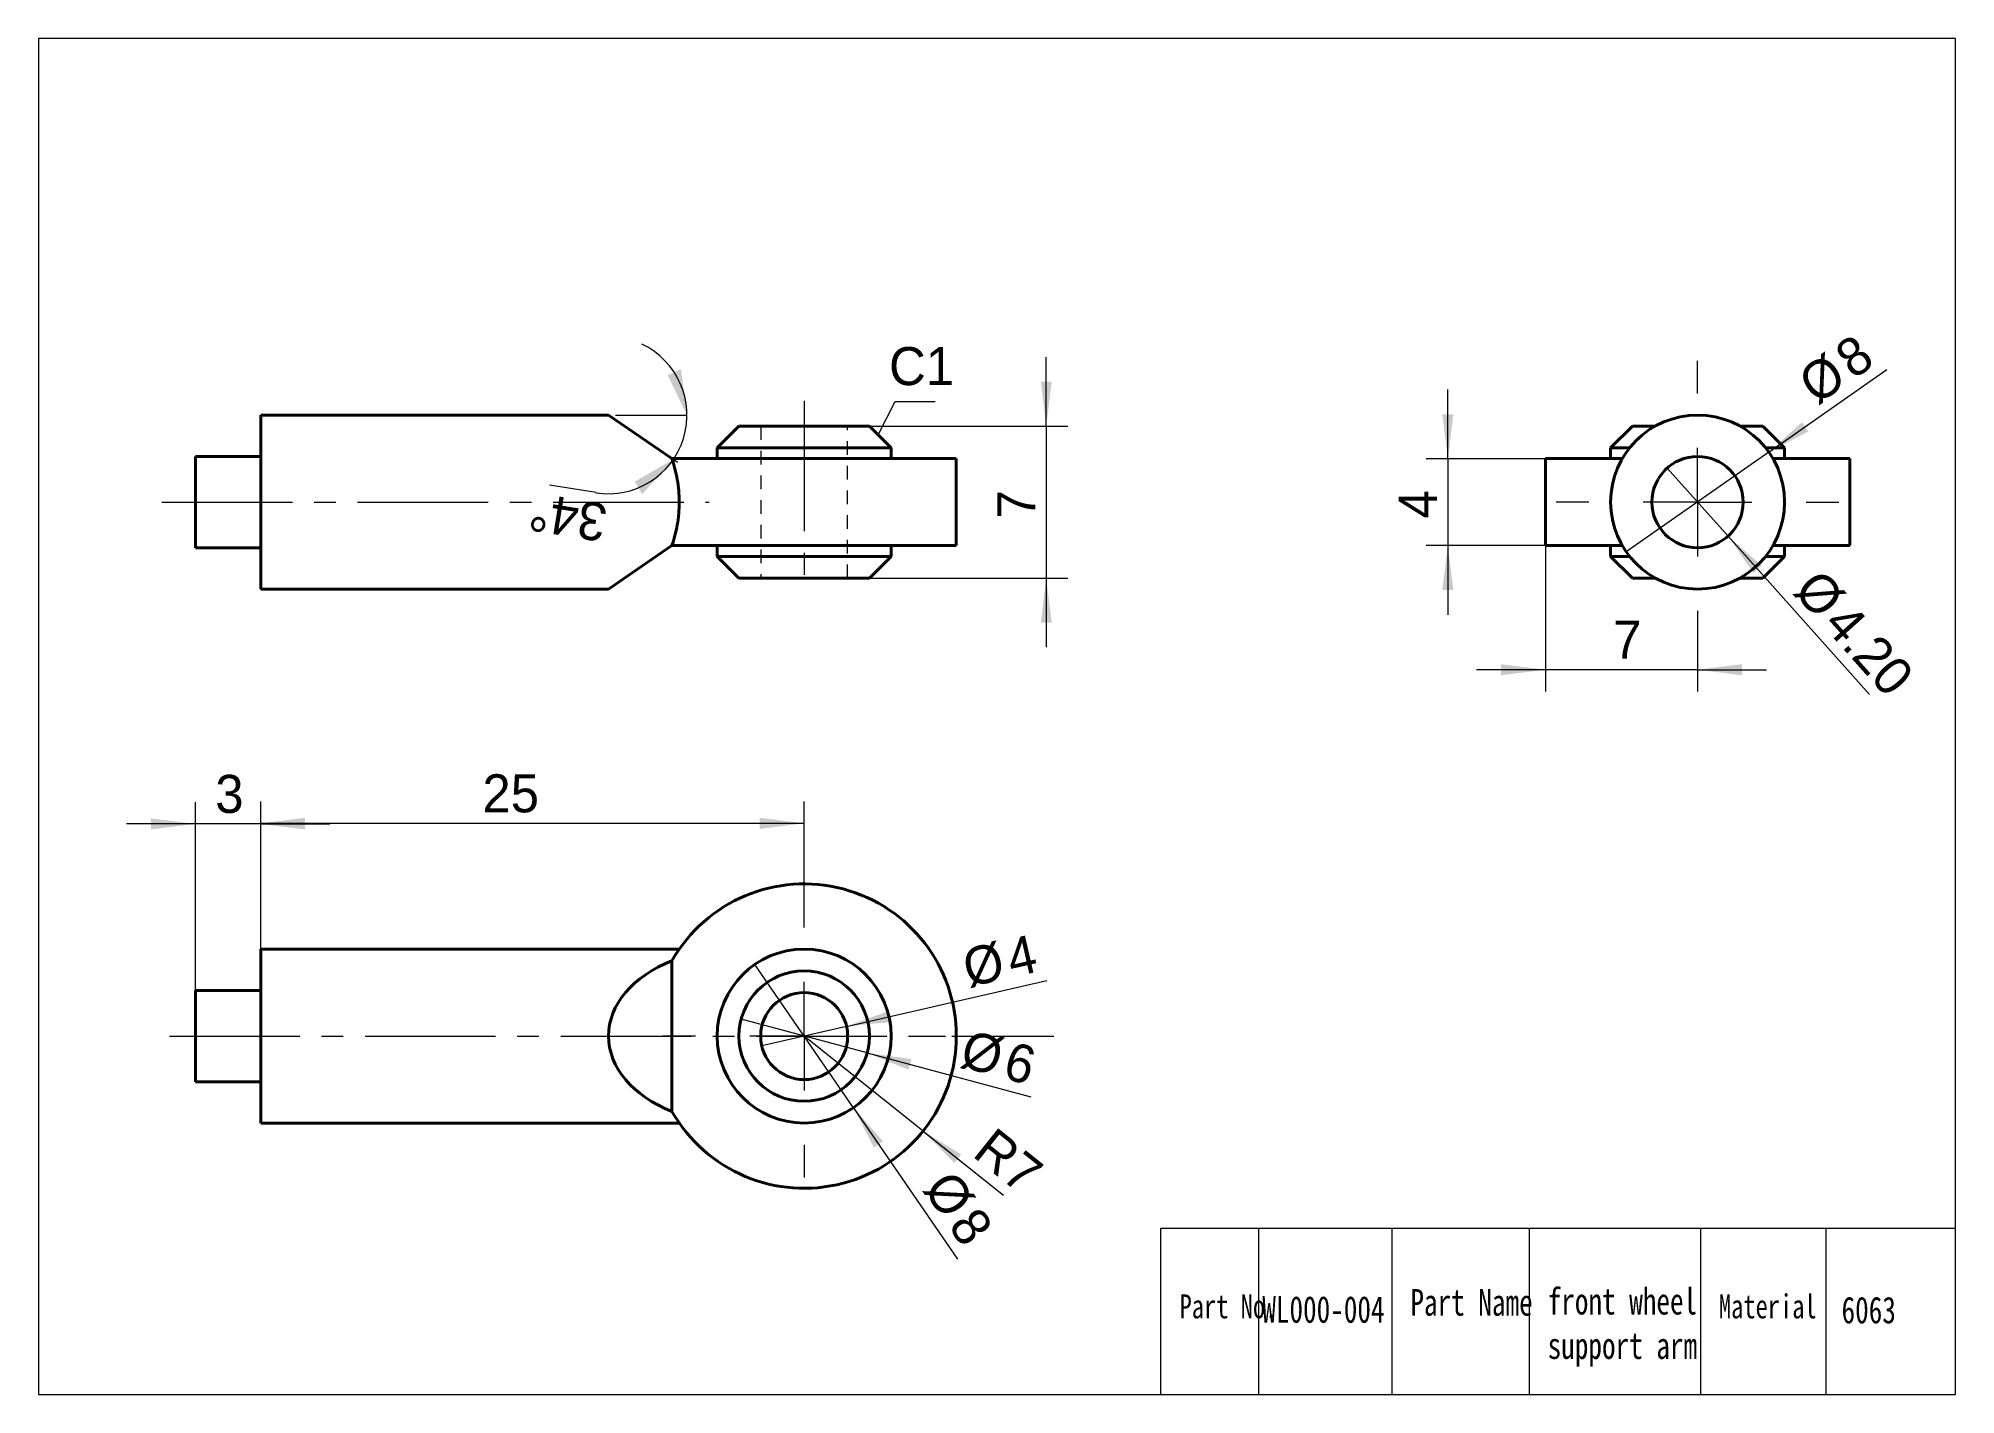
# Model space of a CAD drawing. Header units: millimetres. Extents: x 6.5 to 24.2, y 7.4 to 19.9.
import ezdxf

# ---------------------------------------------------------------- set-up
doc = ezdxf.new("R2010")
doc.units = ezdxf.units.MM
doc.header["$LTSCALE"] = 0.1
for name, pattern in [('CENTERX2', [20.32, 12.7, -2.54, 2.54, -2.54]), ('HIDDEN', [1.905, 1.27, -0.635]), ('点画线', [18, 12, -2, 2, -2])]:
    doc.linetypes.add(name, pattern=pattern)
doc.layers.get('0').update_dxf_attribs({"lineweight": 18})
for name, color, linetype, lineweight in [('1轮廓实线层', 7, 'Continuous', 40), ('2细线层', 4, 'Continuous', 18), ('3中心线层', 1, 'CENTERX2', 18), ('4虚线层', 6, 'HIDDEN', 18), ('尺寸线层', 3, 'Continuous', 18)]:
    doc.layers.add(name, color=color, linetype=linetype, lineweight=lineweight)
doc.styles.add('SLDTEXTSTYLE1', font='')
doc.styles.get('SLDTEXTSTYLE1').set_extended_font_data('汉仪长仿宋体')
doc.dimstyles.new('SLDDIMSTYLE0', dxfattribs={"dimtxt": 0.35, "dimasz": 0.408, "dimexe": 0, "dimexo": 0.0625, "dimgap": 0.0875, "dimtad": 1, "dimlfac": 5, "dimrnd": 1e-09, "dimzin": 12, "dimdsep": 46, "dimtxsty": 'SLDTEXTSTYLE1', "dimcen": 0.09, "dimdle": 0.816, "dimadec": 0, "dimazin": 3, "dimtfac": 1, "dimtofl": 0, "dimtmove": 0, "dimatfit": 3, "dimfxl": 1, "dimfrac": 2, "dimtolj": 1, "dimarcsym": 0})
doc.dimstyles.new('SLDDIMSTYLE1', dxfattribs={"dimtxt": 0.35, "dimasz": 0.408, "dimexe": 0, "dimexo": 0.0625, "dimgap": 0.0875, "dimtad": 1, "dimlfac": 5, "dimrnd": 1e-09, "dimzin": 12, "dimdsep": 46, "dimtxsty": 'SLDTEXTSTYLE1', "dimcen": 0.09, "dimdle": 0.816, "dimadec": 0, "dimazin": 3, "dimtfac": 1, "dimtmove": 0, "dimatfit": 0, "dimfxl": 1, "dimfrac": 2, "dimtolj": 1, "dimarcsym": 0})
doc.dimstyles.new('SLDDIMSTYLE2', dxfattribs={"dimtxt": 0.35, "dimasz": 0.408, "dimexe": 0, "dimexo": 0.0625, "dimgap": 0.0875, "dimtad": 1, "dimlfac": 5, "dimrnd": 1e-09, "dimzin": 12, "dimdsep": 46, "dimtxsty": 'SLDTEXTSTYLE1', "dimblk1": 'NONE', "dimsah": 1, "dimcen": 0, "dimdle": 0.816, "dimadec": 0, "dimazin": 3, "dimtfac": 1, "dimtmove": 0, "dimatfit": 3, "dimldrblk": 'NONE', "dimfxl": 1, "dimfrac": 2, "dimtolj": 1, "dimarcsym": 0})
doc.dimstyles.new('SLDDIMSTYLE3', dxfattribs={"dimtxt": 0.35, "dimasz": 0.408, "dimexe": 0, "dimexo": 0.0625, "dimgap": 0.0875, "dimtad": 1, "dimlfac": 5, "dimrnd": 1e-09, "dimzin": 4, "dimdsep": 46, "dimtxsty": 'SLDTEXTSTYLE1', "dimblk1": 'NONE', "dimsah": 1, "dimcen": 0, "dimdle": 0.816, "dimadec": 0, "dimazin": 1, "dimtfac": 1, "dimtmove": 0, "dimatfit": 3, "dimldrblk": 'NONE', "dimfxl": 1, "dimfrac": 2, "dimtolj": 1, "dimarcsym": 0})
doc.dimstyles.new('SLDDIMSTYLE4', dxfattribs={"dimtxt": 0.35, "dimasz": 0.408, "dimexe": 0, "dimexo": 0.0625, "dimgap": 0.0875, "dimtad": 1, "dimlfac": 5, "dimrnd": 1e-09, "dimzin": 12, "dimdsep": 46, "dimtxsty": 'SLDTEXTSTYLE1', "dimcen": 0, "dimdle": 0.816, "dimadec": 0, "dimazin": 3, "dimtfac": 1, "dimtofl": 0, "dimtmove": 0, "dimatfit": 3, "dimfxl": 1, "dimfrac": 2, "dimtolj": 1, "dimarcsym": 0})

# ---------------------------------------------------------------- blocks, each defined once
blk = doc.blocks.new('*X4')
at = {"layer": '2细线层', "linetype": 'Continuous', "lineweight": 0}
for points in [[(15.792, 16.336), (15.843, 16.744), (15.742, 16.744)], [(15.792, 14.936), (15.742, 14.528), (15.843, 14.528)]]:
    blk.add_hatch(color=4, dxfattribs=at).paths.add_polyline_path(points, flags=0)
at = {"layer": '2细线层', "color": 4, "linetype": 'Continuous', "lineweight": 0}
for p, q in [((15.792, 16.336), (15.792, 16.971)), ((13.965, 16.336), (15.992, 16.336)), ((15.792, 16.336), (15.792, 14.936)), ((14.165, 14.936), (15.992, 14.936)), ((15.792, 14.936), (15.792, 14.301))]:
    blk.add_line(p, q, dxfattribs=at)
at = {"layer": '2细线层', "color": 4, "linetype": 'Continuous', "lineweight": 0, "insert": (15.341, 15.486), "char_height": 0.35, "width": 0.69321, "attachment_point": 1, "rotation": 90, "style": 'SLDTEXTSTYLE1'}
blk.add_mtext('7', dxfattribs=at)
blk = doc.blocks.new('*X5')
at = {"layer": '2细线层', "linetype": 'Continuous', "lineweight": 0}
for points in [[(19.487, 16.036), (19.538, 16.444), (19.436, 16.444)], [(19.487, 15.236), (19.436, 14.828), (19.538, 14.828)]]:
    blk.add_hatch(color=4, dxfattribs=at).paths.add_polyline_path(points, flags=0)
at = {"layer": '2细线层', "color": 4, "linetype": 'Continuous', "lineweight": 0}
for p, q in [((19.487, 16.036), (19.487, 16.671)), ((20.385, 16.036), (19.287, 16.036)), ((19.487, 16.036), (19.487, 15.236)), ((20.385, 15.236), (19.287, 15.236)), ((19.487, 15.236), (19.487, 14.601))]:
    blk.add_line(p, q, dxfattribs=at)
at = {"layer": '2细线层', "color": 4, "linetype": 'Continuous', "lineweight": 0, "insert": (19.036, 15.486), "char_height": 0.35, "width": 0.6874, "attachment_point": 1, "rotation": 90, "style": 'SLDTEXTSTYLE1'}
blk.add_mtext('4', dxfattribs=at)
blk = doc.blocks.new('*X6')
at = {"layer": '2细线层', "linetype": 'Continuous', "lineweight": 0}
for points in [[(20.385, 14.095), (19.977, 14.146), (19.977, 14.044)], [(21.785, 14.095), (22.193, 14.044), (22.193, 14.146)]]:
    blk.add_hatch(color=4, dxfattribs=at).paths.add_polyline_path(points, flags=0)
at = {"layer": '2细线层', "color": 4, "linetype": 'Continuous', "lineweight": 0}
for p, q in [((20.385, 15.236), (20.385, 13.895)), ((21.785, 14.336), (21.785, 13.895)), ((20.385, 14.095), (19.75, 14.095)), ((21.785, 14.095), (20.385, 14.095)), ((21.785, 14.095), (22.42, 14.095))]:
    blk.add_line(p, q, dxfattribs=at)
at = {"layer": '2细线层', "color": 4, "linetype": 'Continuous', "lineweight": 0, "insert": (21.008, 14.546), "char_height": 0.35, "width": 0.28116, "attachment_point": 1, "style": 'SLDTEXTSTYLE1'}
blk.add_mtext('7', dxfattribs=at)
blk = doc.blocks.new('*X7')
at = {"layer": '2细线层', "linetype": 'Continuous', "lineweight": 0}
blk.add_hatch(color=4, dxfattribs=at).paths.add_polyline_path([(22.44, 16.095), (22.804, 16.287), (22.745, 16.371)], flags=0)
at = {"layer": '2细线层', "color": 4, "linetype": 'Continuous', "lineweight": 0}
for q in [(23.526, 16.855), (21.129, 15.178)]:
    blk.add_line((22.44, 16.095), q, dxfattribs=at)
at = {"layer": '2细线层', "color": 4, "linetype": 'Continuous', "lineweight": 0, "char_height": 0.35, "attachment_point": 1, "rotation": 34.991, "style": 'SLDTEXTSTYLE1'}
for s, insert, width in [('8', (23.018, 17.047), 0.59959), ('%%C', (22.68, 16.812), 0.75359)]:
    blk.add_mtext(s, dxfattribs=dict(at, insert=insert, width=width))
blk = doc.blocks.new('_NONE')
blk = doc.blocks.new('*X8')
at = {"layer": '2细线层', "linetype": 'Continuous', "lineweight": 0}
blk.add_hatch(color=4, dxfattribs=at).paths.add_polyline_path([(22.065, 15.323), (22.299, 14.985), (22.374, 15.053)], flags=0)
at = {"layer": '2细线层', "color": 4, "linetype": 'Continuous', "lineweight": 0}
for q in [(21.505, 15.949), (23.367, 13.866)]:
    blk.add_line((22.065, 15.323), q, dxfattribs=at)
at = {"layer": '2细线层', "color": 4, "linetype": 'Continuous', "lineweight": 0, "char_height": 0.35, "attachment_point": 1, "rotation": 311.7912, "style": 'SLDTEXTSTYLE1'}
for s, insert, width in [('%%C', (22.917, 15.045), 0.83599), ('4.20', (23.19, 14.737), 1.40256)]:
    blk.add_mtext(s, dxfattribs=dict(at, insert=insert, width=width))
blk = doc.blocks.new('SW_CENTERMARKSYMBOL_0')
at = {"layer": '3中心线层', "color": 0, "linetype": 'CENTERX2', "lineweight": 0}
for p, q in [((0, 1), (0, 1.3)), ((0, 0), (0, 0.5)), ((-1, 0), (-1.3, 0)), ((0, 0), (-0.5, 0)), ((0, 0), (0, -0.5)), ((0, 0), (0.5, 0)), ((1, 0), (1.3, 0)), ((0, -1), (0, -1.3))]:
    blk.add_line(p, q, dxfattribs=at)
blk = doc.blocks.new('*X10')
at = {"layer": '2细线层', "linetype": 'Continuous', "lineweight": 0}
blk.add_hatch(color=4, dxfattribs=at).paths.add_polyline_path([(14.659, 9.852), (14.947, 9.558), (15.01, 9.637)], flags=0)
at = {"layer": '2细线层', "color": 4, "linetype": 'Continuous', "lineweight": 0}
for q in [(13.565, 10.726), (15.398, 9.263)]:
    blk.add_line((14.659, 9.852), q, dxfattribs=at)
at = {"layer": '2细线层', "color": 4, "linetype": 'Continuous', "lineweight": 0, "insert": (15.32, 9.901), "char_height": 0.35, "width": 0.94088, "attachment_point": 1, "rotation": 321.409, "style": 'SLDTEXTSTYLE1'}
blk.add_mtext('R7', dxfattribs=at)
blk = doc.blocks.new('*X11')
at = {"layer": '2细线层', "linetype": 'Continuous', "lineweight": 0}
for points in [[(8.565, 12.682), (8.973, 12.631), (8.973, 12.733)], [(13.565, 12.682), (13.157, 12.733), (13.157, 12.631)]]:
    blk.add_hatch(color=4, dxfattribs=at).paths.add_polyline_path(points, flags=0)
at = {"layer": '2细线层', "color": 4, "linetype": 'Continuous', "lineweight": 0}
for p, q in [((8.565, 11.526), (8.565, 12.882)), ((13.565, 12.026), (13.565, 12.882)), ((13.565, 12.682), (8.565, 12.682))]:
    blk.add_line(p, q, dxfattribs=at)
at = {"layer": '2细线层', "color": 4, "linetype": 'Continuous', "lineweight": 0, "insert": (10.605, 13.133), "char_height": 0.35, "width": 0.59529, "attachment_point": 1, "style": 'SLDTEXTSTYLE1'}
blk.add_mtext('25', dxfattribs=at)
blk = doc.blocks.new('*X12')
at = {"layer": '2细线层', "linetype": 'Continuous', "lineweight": 0}
blk.add_hatch(color=4, dxfattribs=at).paths.add_polyline_path([(13.955, 10.815), (14.364, 10.856), (14.341, 10.955)], flags=0)
at = {"layer": '2细线层', "color": 4, "linetype": 'Continuous', "lineweight": 0}
for q in [(15.799, 11.236), (13.175, 10.636)]:
    blk.add_line((13.955, 10.815), q, dxfattribs=at)
at = {"layer": '2细线层', "color": 4, "linetype": 'Continuous', "lineweight": 0, "char_height": 0.35, "attachment_point": 1, "rotation": 12.8772, "style": 'SLDTEXTSTYLE1'}
for s, insert, width in [('4', (15.4, 11.605), 0.43107), ('%%C', (14.998, 11.515), 0.52964)]:
    blk.add_mtext(s, dxfattribs=dict(at, insert=insert, width=width))
blk = doc.blocks.new('*X13')
at = {"layer": '2细线层', "linetype": 'Continuous', "lineweight": 0}
blk.add_hatch(color=4, dxfattribs=at).paths.add_polyline_path([(14.018, 10.066), (14.207, 9.701), (14.291, 9.759)], flags=0)
at = {"layer": '2细线层', "color": 4, "linetype": 'Continuous', "lineweight": 0}
for q in [(13.112, 11.385), (14.976, 8.673)]:
    blk.add_line((14.018, 10.066), q, dxfattribs=at)
at = {"layer": '2细线层', "color": 4, "linetype": 'Continuous', "lineweight": 0, "char_height": 0.35, "attachment_point": 1, "rotation": 304.4934, "style": 'SLDTEXTSTYLE1'}
for s, insert, width in [('%%C', (14.941, 9.519), 0.86269), ('8', (15.172, 9.179), 0.7077)]:
    blk.add_mtext(s, dxfattribs=dict(at, insert=insert, width=width))
blk = doc.blocks.new('*X14')
at = {"layer": '2细线层', "linetype": 'Continuous', "lineweight": 0}
blk.add_hatch(color=4, dxfattribs=at).paths.add_polyline_path([(14.145, 10.57), (14.526, 10.416), (14.552, 10.514)], flags=0)
at = {"layer": '2细线层', "color": 4, "linetype": 'Continuous', "lineweight": 0}
for q in [(12.986, 10.881), (15.651, 10.167)]:
    blk.add_line((14.145, 10.57), q, dxfattribs=at)
at = {"layer": '2细线层', "color": 4, "linetype": 'Continuous', "lineweight": 0, "char_height": 0.35, "attachment_point": 1, "rotation": 345, "style": 'SLDTEXTSTYLE1'}
for s, insert, width in [('%%C', (15.074, 10.787), 0.55514), ('6', (15.471, 10.679), 0.41016)]:
    blk.add_mtext(s, dxfattribs=dict(at, insert=insert, width=width))
blk = doc.blocks.new('*X15')
at = {"layer": '2细线层', "linetype": 'Continuous', "lineweight": 0}
for points in [[(7.965, 12.677), (7.557, 12.727), (7.557, 12.626)], [(8.565, 12.677), (8.973, 12.626), (8.973, 12.727)]]:
    blk.add_hatch(color=4, dxfattribs=at).paths.add_polyline_path(points, flags=0)
at = {"layer": '2细线层', "color": 4, "linetype": 'Continuous', "lineweight": 0}
for p, q in [((7.965, 11.146), (7.965, 12.877)), ((8.565, 11.526), (8.565, 12.877)), ((7.965, 12.677), (7.33, 12.677)), ((8.565, 12.677), (7.965, 12.677)), ((8.565, 12.677), (9.2, 12.677))]:
    blk.add_line(p, q, dxfattribs=at)
at = {"layer": '2细线层', "color": 4, "linetype": 'Continuous', "lineweight": 0, "insert": (8.147, 13.128), "char_height": 0.35, "width": 0.24335, "attachment_point": 1, "style": 'SLDTEXTSTYLE1'}
blk.add_mtext('3', dxfattribs=at)
blk = doc.blocks.new('SW_CENTERMARKSYMBOL_1')
at = {"layer": '3中心线层', "color": 0, "linetype": 'CENTERX2', "lineweight": 0}
for p, q in [((0, 1), (0, 1.3)), ((0, 0), (0, 0.5)), ((-1, 0), (-1.3, 0)), ((0, 0), (-0.5, 0)), ((0, 0), (0, -0.5)), ((0, 0), (0.5, 0)), ((1, 0), (1.3, 0)), ((0, -1), (0, -1.3))]:
    blk.add_line(p, q, dxfattribs=at)
blk = doc.blocks.new('*X17')
at = {"layer": '2细线层', "linetype": 'Continuous', "lineweight": 0}
for points in [[(12.487, 16.436), (12.309, 16.804), (12.432, 16.859)], [(12.36, 16.028), (12.006, 15.825), (12.076, 15.71)]]:
    blk.add_hatch(color=0, dxfattribs=at).paths.add_polyline_path(points, flags=0)
at = {"layer": '2细线层', "color": 0, "linetype": 'Continuous', "lineweight": 0}
for p, q in [((11.828, 16.436), (12.487, 16.436)), ((12.4, 16.001), (12.36, 16.028)), ((11.65, 15.724), (11.221, 15.793))]:
    blk.add_line(p, q, dxfattribs=at)
blk.add_arc((11.765, 16.436), 0.722, 260.7895, 64.7767, dxfattribs=at)
at = {"layer": '2细线层', "color": 0, "linetype": 'Continuous', "lineweight": 0, "insert": (11.393, 15.5), "char_height": 0.35, "width": 0.8687, "attachment_point": 5, "rotation": 170.7895, "style": 'SLDTEXTSTYLE1'}
blk.add_mtext('34%%D', dxfattribs=at)
blk = doc.blocks.new('*X18')
at = {"layer": '尺寸线层', "color": 0, "linetype": 'Continuous'}
blk.add_line((14.246, 16.256), (14.402, 16.561), dxfattribs=at)
blk.add_line((14.246, 16.256), (14.402, 16.561), dxfattribs=at)
blk.add_line((14.246, 16.256), (14.402, 16.561), dxfattribs=at)
blk.add_line((14.246, 16.256), (14.402, 16.561), dxfattribs=at)
at = {"layer": '尺寸线层', "color": 0, "linetype": '点画线'}
blk.add_line((14.402, 16.561), (14.769, 16.561), dxfattribs=at)
blk.add_line((14.402, 16.561), (14.769, 16.561), dxfattribs=at)
blk.add_line((14.402, 16.561), (14.769, 16.561), dxfattribs=at)
blk.add_line((14.402, 16.561), (14.769, 16.561), dxfattribs=at)
at = {"layer": '尺寸线层', "color": 0, "linetype": '点画线', "insert": (14.645, 16.885), "char_height": 0.35, "width": 0.7, "attachment_point": 5}
blk.add_mtext('C1', dxfattribs=at)
blk.add_mtext('C1', dxfattribs=at)
blk.add_mtext('C1', dxfattribs=at)
blk.add_mtext('C1', dxfattribs=at)

msp = doc.modelspace()

# ---------------------------------------------------------------- linework, layer by layer
for p, q in [((24.1593, 19.9017), (6.5193, 19.9017)), ((6.5193, 19.9017), (6.5193, 7.4277)), ((24.1593, 7.4277), (24.1593, 19.9017)), ((24.1593, 8.9554), (16.8435, 8.9554)), ((16.8435, 8.9554), (16.8435, 7.4277)), ((17.7445, 8.9554), (17.7445, 7.4277)), ((18.9715, 8.9554), (18.9715, 7.4277)), ((20.2367, 8.9554), (20.2367, 7.4277)), ((21.8104, 8.9554), (21.8104, 7.4277)), ((22.9662, 8.9554), (22.9662, 7.4277)), ((24.1593, 7.4277), (24.1593, 8.9554)), ((6.5193, 7.4277), (24.1593, 7.4277)), ((17.4531, 7.4277), (24.1593, 7.4277))]:
    msp.add_line(p, q)
at = {"color": 1, "linetype": '点画线'}
for p, q in [((13.5651, 16.5691), (13.5651, 14.7732)), ((7.6569, 15.6364), (12.6922, 15.6355)), ((7.7251, 10.7255), (15.8635, 10.7255))]:
    msp.add_line(p, q, dxfattribs=at)
at = {"layer": '1轮廓实线层', "linetype": 'Continuous', "lineweight": 40}
for p, q in [((11.7651, 16.4364), (8.5651, 16.4364)), ((8.5651, 16.4364), (8.5651, 14.8364)), ((12.3485, 16.0364), (11.7651, 16.4364)), ((12.9651, 16.3364), (12.7651, 16.1364)), ((13.5651, 16.3364), (12.9651, 16.3364)), ((14.1651, 16.3364), (13.5651, 16.3364)), ((14.3651, 16.1364), (14.1651, 16.3364)), ((21.1848, 16.3364), (20.9848, 16.1364)), ((21.3975, 16.3364), (21.1848, 16.3364)), ((22.3848, 16.3364), (22.1721, 16.3364)), ((22.5848, 16.1364), (22.3848, 16.3364)), ((8.5651, 16.0564), (7.9651, 16.0564)), ((7.9651, 16.0564), (7.9651, 15.2164)), ((12.7651, 16.1364), (12.7651, 16.0364)), ((13.5651, 16.1364), (12.7651, 16.1364)), ((14.3651, 16.1364), (13.5651, 16.1364)), ((14.3651, 16.0364), (14.3651, 16.1364)), ((20.9848, 16.1364), (20.9848, 16.0364)), ((21.1603, 16.1364), (20.9848, 16.1364)), ((22.5848, 16.1364), (22.4093, 16.1364)), ((22.5848, 16.0364), (22.5848, 16.1364)), ((14.9651, 16.0364), (12.3485, 16.0364)), ((14.9651, 15.2364), (14.9651, 16.0364)), ((20.3848, 16.0364), (20.3848, 15.2364)), ((21.092, 16.0364), (20.3848, 16.0364)), ((23.1848, 16.0364), (22.4776, 16.0364)), ((23.1848, 15.2364), (23.1848, 16.0364)), ((7.9651, 15.2164), (8.5651, 15.2164)), ((11.7651, 14.8364), (12.3485, 15.2364)), ((12.3485, 15.2364), (14.9651, 15.2364)), ((12.7651, 15.2364), (12.7651, 15.1364)), ((14.3651, 15.1364), (14.3651, 15.2364)), ((20.3848, 15.2364), (21.092, 15.2364)), ((20.9848, 15.2364), (20.9848, 15.1364)), ((22.4776, 15.2364), (23.1848, 15.2364)), ((22.5848, 15.1364), (22.5848, 15.2364)), ((12.7651, 15.1364), (12.9651, 14.9364)), ((12.7651, 15.1364), (13.5651, 15.1364)), ((13.5651, 15.1364), (14.3651, 15.1364)), ((14.1651, 14.9364), (14.3651, 15.1364)), ((20.9848, 15.1364), (21.1848, 14.9364)), ((20.9848, 15.1364), (21.1603, 15.1364)), ((22.3848, 14.9364), (22.5848, 15.1364)), ((22.4093, 15.1364), (22.5848, 15.1364)), ((8.5651, 14.8364), (11.7651, 14.8364)), ((12.9651, 14.9364), (14.1651, 14.9364)), ((21.1848, 14.9364), (21.3975, 14.9364)), ((22.1721, 14.9364), (22.3848, 14.9364)), ((12.4161, 11.5255), (8.5651, 11.5255)), ((8.5651, 11.5255), (8.5651, 10.7255)), ((12.3485, 11.4183), (12.3485, 10.0327)), ((8.5651, 11.1455), (7.9651, 11.1455)), ((7.9651, 11.1455), (7.9651, 10.3055)), ((8.5651, 10.7255), (8.5651, 9.9255)), ((7.9651, 10.3055), (8.5651, 10.3055)), ((8.5651, 9.9255), (12.4161, 9.9255))]:
    msp.add_line(p, q, dxfattribs=at)
for centre, radius in [((21.7848, 15.6364), 0.8), ((21.7848, 15.6364), 0.42), ((13.5651, 10.7255), 0.8), ((13.5651, 10.7255), 0.6), ((13.5651, 10.7255), 0.4)]:
    msp.add_circle(centre, radius, dxfattribs=at)
msp.add_arc((13.5651, 10.7255), 1.4, 209.66129, 150.33871, dxfattribs=at)
msp.add_ellipse((12.932, 10.7255), major_axis=(1.1669, 0), ratio=0.6855801, start_param=2.0943951, end_param=4.1887902, dxfattribs=at)
msp.add_open_spline([(12.3485, 15.2364), (12.3681, 15.2959), (12.3851, 15.3591), (12.4033, 15.4605), (12.4081, 15.4954), (12.4145, 15.5651), (12.4161, 15.6002), (12.4162, 15.6708), (12.4145, 15.7067), (12.4081, 15.7768), (12.4034, 15.8112), (12.3854, 15.9121), (12.3681, 15.9768), (12.3485, 16.0364)], degree=3, knots=[0, 0, 0, 0, 0.20382757, 0.20382757, 0.30574135, 0.30574135, 0.40765513, 0.40765513, 0.50956891, 0.50956891, 0.6114827, 0.6114827, 0.81531026, 0.81531026, 0.81531026, 0.81531026], dxfattribs=at)
at = {"layer": '4虚线层', "color": 6, "linetype": 'HIDDEN', "lineweight": 0}
for p, q in [((13.1651, 16.3364), (13.1651, 14.9364)), ((13.9651, 14.9364), (13.9651, 16.3364))]:
    msp.add_line(p, q, dxfattribs=at)

# ---------------------------------------------------------------- block references
at = {"layer": '3中心线层', "color": 1, "linetype": 'CENTERX2', "lineweight": 0}
for name, p in [('SW_CENTERMARKSYMBOL_0', (21.7848, 15.6364)), ('SW_CENTERMARKSYMBOL_1', (13.5651, 10.7255))]:
    msp.add_blockref(name, p, dxfattribs=at)
at = {"layer": '尺寸线层', "color": 4, "linetype": '点画线'}
msp.add_blockref('*X18', (0, 0), dxfattribs=at)

# ---------------------------------------------------------------- texts
at = {"attachment_point": 1}
for s, width, gutter_width, heights, insert, char_height in [('{\\fHYSWLongFangSong|b1|i0|c134|p2;Part No.}', 24.366564, 17.5, [3.5], (17.0188, 8.3502), 0.2205), ('{\\fHYSWLongFangSong|b1|i0|c134|p2;Part Name }', 68.540777, 35, [0], (19.1429, 8.3994), 0.245), ('{\\fhyswlongfangsong|b1|i0|c134|p2;front wheel\\Psupport arm}', 24.366564, 17.5, [3.5], (20.4057, 8.4098), 0.245), ('{\\fHYSWLongFangSong|b1|i0|c134|p2;Material}', 24.366564, 17.5, [3.5], (21.9808, 8.3502), 0.2205)]:
    msp.add_mtext_dynamic_manual_height_columns(s, width=width, gutter_width=gutter_width, heights=heights, dxfattribs=dict(at, insert=insert, char_height=char_height))
at = {"layer": '尺寸线层', "color": 1, "linetype": '点画线', "char_height": 0.245, "attachment_point": 1}
for s, insert, width in [('{\\fhyswlongfangsong|b1|i0|c134|p2;\\C7;WL000-004}', (17.78, 8.3339), 1.008292), ('{\\fhyswlongfangsong|b1|i0|c134|p2;\\C7;6063}', (23.1095, 8.3286), 0.704204)]:
    msp.add_mtext(s, dxfattribs=dict(at, insert=insert, width=width))

# ---------------------------------------------------------------- dimensions: what is measured, and where the dimension line sits
at = {"layer": '2细线层', "color": 4, "linetype": 'Continuous', "lineweight": 0}
for p1, p2, dimstyle, picture, middle in [((21.1294, 15.1776), (22.4402, 16.0951), 'SLDDIMSTYLE2', '*X7', (23.2483, 16.6607)), ((21.5049, 15.9495), (22.0647, 15.3232), 'SLDDIMSTYLE3', '*X8', (22.9874, 14.2909)), ((13.1751, 10.6364), (13.955, 10.8147), 'SLDDIMSTYLE2', '*X12', (15.4663, 11.1602)), ((13.112, 11.3849), (14.0181, 10.0662), 'SLDDIMSTYLE2', '*X13', (14.7818, 8.9548)), ((12.9855, 10.8808), (14.1446, 10.5702), 'SLDDIMSTYLE2', '*X14', (15.3233, 10.2544))]:
    dim = msp.add_diameter_dim_2p(p1=p1, p2=p2, dimstyle=dimstyle, override={"dimpost": '%%C<>', "dimsah": 1, "dimtzin": 12}, dxfattribs=at)
    dim.commit()
    dim.dimension.update_dxf_attribs({"geometry": picture, "text_midpoint": middle, "dimtype": 163})
dim = msp.add_angular_dim_2l(base=(12.4816, 16.3491), line1=((11.7651, 16.4364), (8.5651, 16.4364)), line2=((12.3485, 16.0364), (11.7651, 16.4364)), dimstyle='SLDDIMSTYLE0', override={"dimtad": 1, "dimtih": 0, "dimtoh": 0, "dimsah": 1, "dimtdec": 0, "dimtzin": 12}, dxfattribs=at)
dim.commit()
dim.dimension.update_dxf_attribs({"geometry": '*X17', "text_midpoint": (11.3932, 15.4995), "dimtype": 162})
for base, p1, p2, angle, picture, middle in [((15.7925, 14.9364), (13.9651, 16.3364), (14.1651, 14.9364), 90, '*X4', (15.7925, 15.6389)), ((19.487, 15.2364), (20.3848, 16.0364), (20.3848, 15.2364), 270, '*X5', (19.487, 15.6389)), ((7.9651, 12.6765), (8.5651, 11.5255), (7.9651, 11.1455), 0, '*X15', (8.3008, 12.6765))]:
    dim = msp.add_linear_dim(base=base, p1=p1, p2=p2, angle=angle, dimstyle='SLDDIMSTYLE1', override={"dimsah": 1, "dimtzin": 12}, dxfattribs=at)
    dim.commit()
    dim.dimension.update_dxf_attribs({"geometry": picture, "text_midpoint": middle, "dimtype": 160})
for base, p1, p2, dimstyle, picture, middle in [((20.3848, 14.0953), (21.7848, 14.3364), (20.3848, 15.2364), 'SLDDIMSTYLE1', '*X6', (21.1611, 14.0953)), ((8.5651, 12.6821), (13.5651, 12.0255), (8.5651, 11.5255), 'SLDDIMSTYLE0', '*X11', (10.8354, 12.6821))]:
    dim = msp.add_linear_dim(base=base, p1=p1, p2=p2, dimstyle=dimstyle, override={"dimsah": 1, "dimtzin": 12}, dxfattribs=at)
    dim.commit()
    dim.dimension.update_dxf_attribs({"geometry": picture, "text_midpoint": middle, "dimtype": 160})
dim = msp.add_radius_dim(center=(13.5651, 10.7255), mpoint=(14.6593, 9.8523), dimstyle='SLDDIMSTYLE4', override={"dimpost": 'R<>', "dimsah": 1, "dimtzin": 12}, dxfattribs=at)
dim.commit()
dim.dimension.update_dxf_attribs({"geometry": '*X10', "text_midpoint": (15.0391, 9.5492), "dimtype": 164})

doc.saveas('drawing.dxf')
